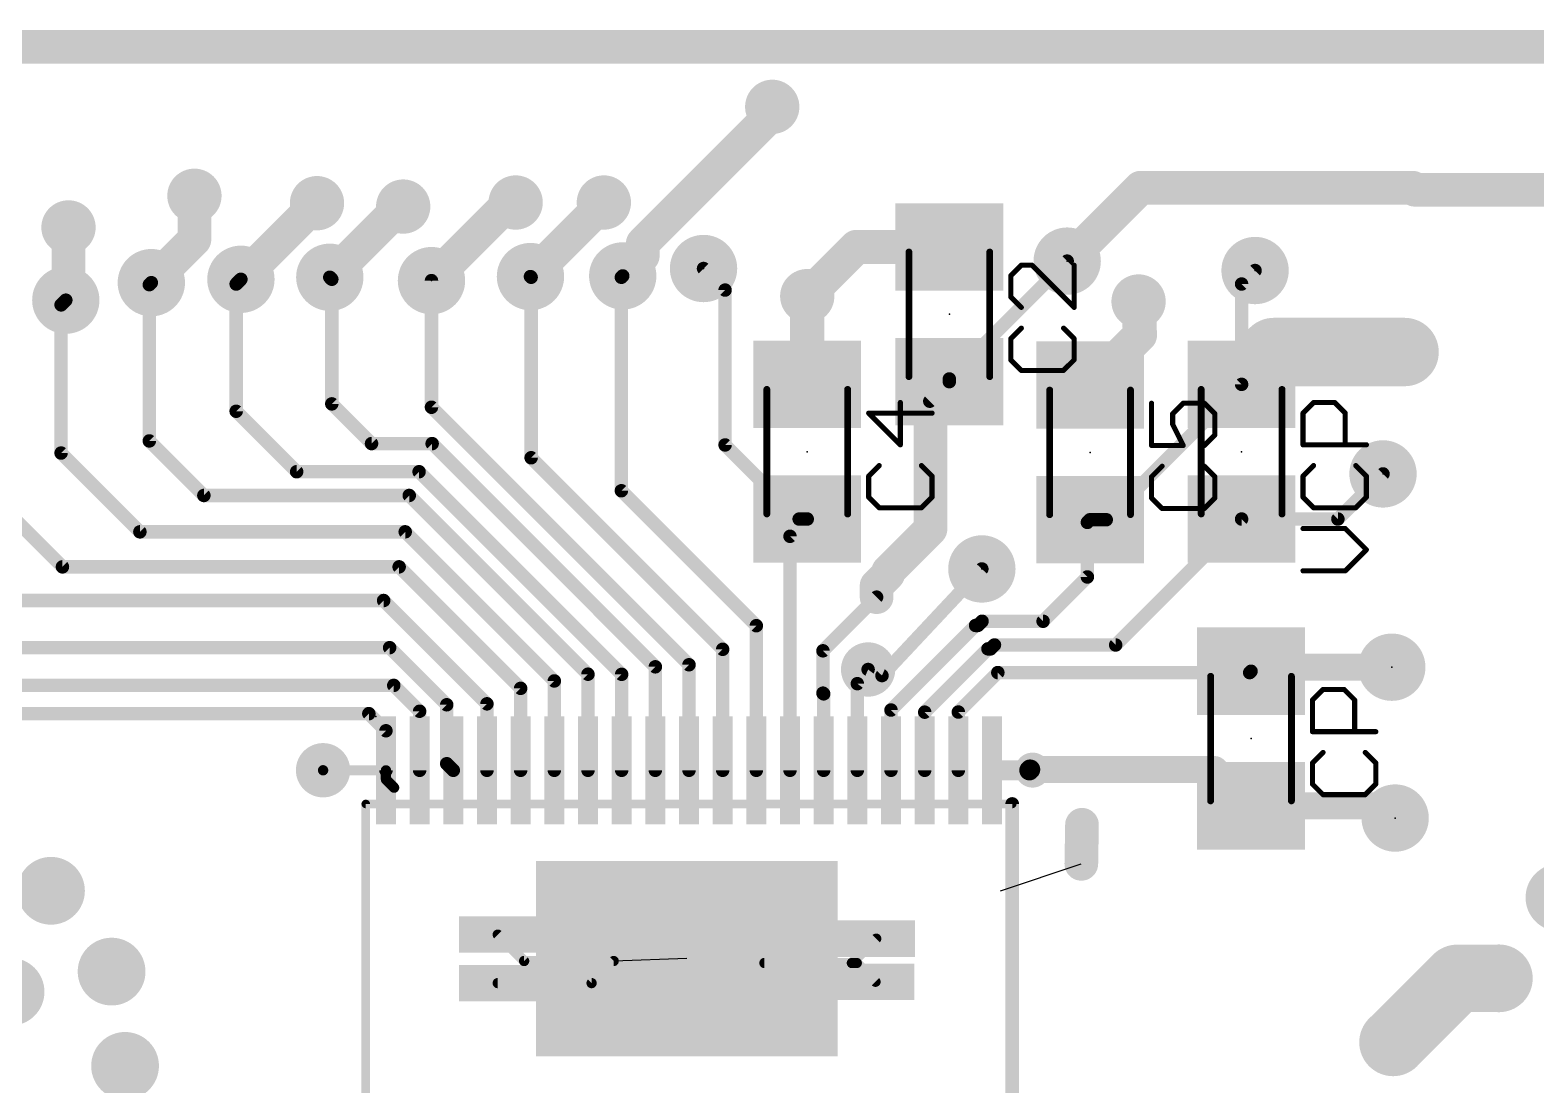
# Model space of a CAD drawing. Extents: x -18 to 155, y -13 to 99.
# Drawn here: x 52.59 to 74.95, y 60.12 to 75.78 of the extents above; entities that cross this region are included whole.
import ezdxf

# ---------------------------------------------------------------- set-up
doc = ezdxf.new("R2010")
doc.units = 0
for name, color, linetype in [('1', 22, 'CONTINUOUS'), ('17', 82, 'CONTINUOUS'), ('18', 82, 'CONTINUOUS'), ('19', 53, 'CONTINUOUS'), ('21', 253, 'CONTINUOUS'), ('23', 7, 'CONTINUOUS'), ('25', 253, 'CONTINUOUS'), ('51', 253, 'CONTINUOUS')]:
    doc.layers.add(name, color=color, linetype=linetype)

# ---------------------------------------------------------------- blocks, each defined once
blk = doc.blocks.new('PIE')
at = {"const_width": 0.5}
blk.add_lwpolyline([(0, -0.25, 1), (0, 0.25, 1), (0, -0.25)], format="xyb", dxfattribs=at)
blk = doc.blocks.new('RECT')
blk.add_solid([(-0.5, -0.5), (0.5, -0.5), (-0.5, 0.5), (0.5, 0.5)])
blk = doc.blocks.new('ROUNDP')
at = {"const_width": 0.5}
blk.add_lwpolyline([(0, -0.25, 1), (0, 0.25, 1), (0, -0.25)], format="xyb", dxfattribs=at)
blk = doc.blocks.new('ROUNDV')
at = {"const_width": 0.5}
blk.add_lwpolyline([(0, -0.25, 1), (0, 0.25, 1), (0, -0.25)], format="xyb", dxfattribs=at)

msp = doc.modelspace()

# ---------------------------------------------------------------- linework, layer by layer
at = {"layer": '1'}
for points, const_width in [([(52.31, 75.53), (75.83, 75.53)], 0.5), ([(61.6876, 72.6138), (63.64, 74.5662)], 0.5), ([(63.64, 74.5662), (63.61, 74.6406)], 0.5), ([(55.03, 72.67), (55.03, 73.32)], 0.5), ([(67.99, 72.35), (69.08, 73.44)], 0.5), ([(69.08, 73.44), (73.12, 73.44)], 0.5), ([(73.12, 73.44), (73.15, 73.41)], 0.5), ([(73.15, 73.41), (78.21, 73.41)], 0.5), ([(55.72, 72.08), (56.85, 73.21)], 0.5), ([(57.04, 72.11), (58.09, 73.16)], 0.5), ([(58.09, 73.16), (58.13, 73.16)], 0.5), ([(58.55, 72.06), (59.71, 73.22)], 0.5), ([(59.71, 73.22), (59.8, 73.22)], 0.5), ([(60.02, 72.12), (61.11, 73.21)], 0.5), ([(61.11, 73.21), (61.11, 73.22)], 0.5), ([(53.16, 71.81), (53.16, 72.85)], 0.5), ([(54.39, 72.03), (55.03, 72.67)], 0.5), ([(61.39, 72.13), (61.6876, 72.4276)], 0.5), ([(61.6876, 72.4276), (61.6876, 72.6138)], 0.5), ([(64.86, 72.56), (64.13, 71.83)], 0.508), ([(66.24, 72.56), (64.86, 72.56)], 0.508), ([(66.24, 70.6), (67.99, 72.35)], 0.2), ([(61.37, 72.11), (61.39, 72.13)], 0.2), ([(62.91, 71.92), (62.59, 72.24)], 0.2), ([(70.58, 72.01), (70.78, 72.21)], 0.2), ([(53.12, 71.77), (53.16, 71.81)], 0.5), ([(54.36, 72), (54.39, 72.03)], 0.2), ([(54.36, 69.68), (54.36, 72)], 0.2), ([(55.65, 72.01), (55.72, 72.08)], 0.2), ([(55.65, 70.12), (55.65, 72.01)], 0.2), ([(57.07, 72.08), (57.04, 72.11)], 0.2), ([(57.07, 70.23), (57.07, 72.08)], 0.2), ([(58.55, 70.18), (58.55, 72.06)], 0.2), ([(60.03, 72.11), (60.02, 72.12)], 0.2), ([(60.03, 69.43), (60.03, 72.11)], 0.2), ([(61.37, 68.94), (61.37, 72.11)], 0.2), ([(62.91, 69.62), (62.91, 71.92)], 0.2), ([(64.13, 70.52), (64.13, 71.83)], 0.508), ([(69.07, 71.25), (69.05, 71.75)], 0.508), ([(70.58, 70.52), (70.58, 72.01)], 0.2), ([(53.05, 71.7), (53.12, 71.77)], 0.2), ([(53.05, 69.5), (53.05, 71.7)], 0.2), ([(68.33, 70.51), (69.07, 71.25)], 0.508), ([(70.58, 70.52), (71.06, 71)], 1.016), ([(71.06, 71), (73, 71)], 1.016), ([(65.96, 70.28), (66.24, 70.56)], 0.5), ([(65.95, 70.27), (66.24, 70.56)], 0.2), ([(66.24, 70.56), (66.24, 70.6)], 0.2), ([(65.96, 68.37), (65.96, 70.28)], 0.5), ([(68.57, 68.51), (70.58, 70.52)], 0.2), ([(56.5476, 69.2224), (55.65, 70.12)], 0.2), ([(57.66, 69.64), (57.07, 70.23)], 0.2), ([(62.374, 66.356), (58.55, 70.18)], 0.2), ([(55.17, 68.87), (54.36, 69.68)], 0.2), ([(54.22, 68.33), (53.05, 69.5)], 0.2), ([(58.56, 69.64), (57.66, 69.64)], 0.2), ([(61.874, 66.326), (58.56, 69.64)], 0.2), ([(64.01, 68.52), (62.91, 69.62)], 0.2), ([(58.366, 69.2224), (56.5476, 69.2224)], 0.2), ([(61.374, 66.2144), (58.366, 69.2224)], 0.2), ([(62.874, 66.586), (60.03, 69.43)], 0.2), ([(53.07, 67.81), (51.81, 69.07)], 0.2), ([(72.01, 68.52), (72.68, 69.19)], 0.2), ([(58.22, 68.87), (55.17, 68.87)], 0.2), ([(60.874, 66.216), (58.22, 68.87)], 0.2), ([(63.374, 66.936), (61.37, 68.94)], 0.2), ([(58.16, 68.33), (54.22, 68.33)], 0.2), ([(60.374, 66.116), (58.16, 68.33)], 0.2), ([(63.874, 68.264), (64.13, 68.52)], 0.2), ([(64.13, 68.52), (64.01, 68.52)], 0.2), ([(65.3324, 67.7424), (65.96, 68.37)], 0.5), ([(68.29, 68.47), (68.33, 68.51)], 0.2), ([(68.29, 67.66), (68.29, 68.47)], 0.2), ([(68.33, 68.51), (68.57, 68.51)], 0.2), ([(68.71, 66.65), (70.58, 68.52)], 0.2), ([(70.58, 68.52), (72.01, 68.52)], 0.2), ([(63.874, 64.789), (63.874, 68.264)], 0.2), ([(65.3324, 67.7033), (65.3324, 67.7424)], 0.5), ([(58.07, 67.81), (53.07, 67.81)], 0.2), ([(59.874, 66.006), (58.07, 67.81)], 0.2), ([(65.16, 67.5309), (65.3324, 67.7033)], 0.5), ([(65.16, 67.36), (65.16, 67.5309)], 0.5), ([(65.2399, 66.1959), (66.723, 67.779)], 0.2), ([(67.6324, 67.0024), (68.29, 67.66)], 0.2), ([(57.84, 67.31), (52.09, 67.31)], 0.2), ([(59.374, 65.776), (57.84, 67.31)], 0.2), ([(64.3635, 66.5635), (65.16, 67.36)], 0.2), ([(66.6633, 66.94), (66.7257, 67.0024)], 0.2), ([(66.7257, 67.0024), (67.6324, 67.0024)], 0.2), ([(63.374, 64.789), (63.374, 66.936)], 0.2), ([(65.374, 65.684), (66.63, 66.94)], 0.2), ([(66.63, 66.94), (66.6633, 66.94)], 0.2), ([(57.9284, 66.61), (51.43, 66.61)], 0.2), ([(58.7764, 65.762), (57.9284, 66.61)], 0.2), ([(62.874, 64.789), (62.874, 66.586)], 0.2), ([(64.3635, 65.9347), (64.3635, 66.5635)], 0.2), ([(65.874, 65.6524), (66.814, 66.5924)], 0.2), ([(66.814, 66.5924), (66.8524, 66.5924)], 0.2), ([(66.8524, 66.5924), (66.91, 66.65)], 0.2), ([(66.91, 66.65), (68.71, 66.65)], 0.2), ([(61.874, 64.789), (61.874, 66.326)], 0.2), ([(62.374, 64.789), (62.374, 66.356)], 0.2), ([(70.72, 66.26), (70.78, 66.32)], 0.4), ([(72.81, 66.32), (70.78, 66.32)], 0.4), ([(60.374, 64.789), (60.374, 66.116)], 0.2), ([(60.874, 64.789), (60.874, 66.216)], 0.2), ([(61.374, 64.789), (61.374, 66.2144)], 0.2), ([(64.874, 66.0758), (65.0341, 66.2859)], 0.2), ([(65.0341, 66.2859), (65.2399, 66.1959)], 0.2), ([(66.374, 65.654), (66.96, 66.24)], 0.2), ([(66.96, 66.24), (70.7, 66.24)], 0.2), ([(70.7, 66.24), (70.72, 66.26)], 0.2), ([(57.99, 66.05), (50.92, 66.05)], 0.2), ([(58.374, 65.666), (57.99, 66.05)], 0.2), ([(59.874, 64.789), (59.874, 66.006)], 0.2), ([(64.374, 65.9242), (64.3635, 65.9347)], 0.2), ([(64.374, 64.789), (64.374, 65.9242)], 0.2), ([(64.874, 64.789), (64.874, 66.0758)], 0.2), ([(58.374, 64.789), (58.374, 65.666)], 0.2), ([(58.7764, 64.8866), (58.7764, 65.762)], 0.2), ([(59.374, 64.789), (59.374, 65.776)], 0.2), ([(65.374, 64.789), (65.374, 65.684)], 0.2), ([(65.874, 64.789), (65.874, 65.6524)], 0.2), ([(66.374, 64.789), (66.374, 65.654)], 0.2), ([(57.62, 65.63), (49.11, 65.63)], 0.2), ([(57.874, 65.376), (57.62, 65.63)], 0.2), ([(57.874, 64.789), (57.874, 65.376)], 0.2), ([(56.941, 64.789), (56.94, 64.79)], 0.1524), ([(57.874, 64.789), (56.941, 64.789)], 0.1524), ([(57.874, 64.6526), (57.874, 64.789)], 0.1524), ([(58.874, 64.789), (58.7764, 64.8866)], 0.2), ([(66.874, 64.789), (67.429, 64.789)], 0.3), ([(67.44, 64.8), (70.18, 64.8)], 0.4), ([(67.429, 64.789), (67.44, 64.8)], 0.3), ([(70.18, 64.8), (70.72, 64.26)], 0.4), ([(70.72, 64.26), (70.191, 64.789)], 0.4), ([(57.9954, 64.5312), (57.874, 64.6526)], 0.1524), ([(70.72, 64.26), (72.68, 64.26)], 0.4), ([(72.68, 64.26), (72.86, 64.08)], 0.4), ([(68.2, 63.4), (68.21, 63.98)], 0.5), ([(59.534, 62.349), (59.9257, 61.9573)], 0.1524), ([(61.2559, 61.9573), (60.9132, 62.3)], 0.5), ([(65.154, 62.289), (65.165, 62.3)], 0.5), ([(65.154, 62.289), (64.7927, 61.9277)], 0.1524), ([(72.83, 60.75), (73.78, 61.7)], 1), ([(73.78, 61.7), (74.4, 61.7)], 1), ([(59.9257, 61.9573), (61.2559, 61.9573)], 0.1524), ([(60.9275, 61.629), (61.2559, 61.9573)], 0.1524), ([(64.7927, 61.9277), (63.4947, 61.9277)], 0.1524), ([(64.8653, 61.9277), (64.7927, 61.9277)], 0.1524), ([(65.144, 61.649), (64.8653, 61.9277)], 0.1524), ([(59.534, 61.629), (60.9275, 61.629)], 0.1524)]:
    msp.add_lwpolyline(points, dxfattribs=dict(at, const_width=const_width))
for points, const_width in [([(63.7259, 74.6873, 1), (63.4941, 74.5939)], 0.25), ([(63.5241, 74.5194, 1), (63.7559, 74.6129)], 0.25), ([(63.7284, 74.4778, 1), (63.5516, 74.6546)], 0.25), ([(55.155, 73.32, 1), (54.905, 73.32)], 0.25), ([(69.08, 73.565, 1), (69.08, 73.315)], 0.25), ([(69.1684, 73.3516, 1), (68.9916, 73.5284)], 0.25), ([(73.2084, 73.5284, 1), (73.0316, 73.3516)], 0.25), ([(73.15, 73.535, 1), (73.15, 73.285)], 0.25), ([(73.0616, 73.3216, 1), (73.2384, 73.4984)], 0.25), ([(73.12, 73.315, 1), (73.12, 73.565)], 0.25), ([(56.9384, 73.1216, 1), (56.7616, 73.2984)], 0.25), ([(58.09, 73.285, 1), (58.09, 73.035)], 0.25), ([(58.1784, 73.0716, 1), (58.0016, 73.2484)], 0.25), ([(58.13, 73.035, 1), (58.13, 73.285)], 0.25), ([(59.71, 73.345, 1), (59.71, 73.095)], 0.25), ([(59.7984, 73.1316, 1), (59.6216, 73.3084)], 0.25), ([(59.8, 73.095, 1), (59.8, 73.345)], 0.25), ([(61.235, 73.22, 1), (60.985, 73.22)], 0.25), ([(61.1984, 73.1216, 1), (61.0216, 73.2984)], 0.25), ([(60.985, 73.21, 1), (61.235, 73.21)], 0.25), ([(53.285, 72.85, 1), (53.035, 72.85)], 0.25), ([(55.1184, 72.5816, 1), (54.9416, 72.7584)], 0.25), ([(54.905, 72.67, 1), (55.155, 72.67)], 0.25), ([(61.8126, 72.6138, 1), (61.5626, 72.6138)], 0.25), ([(61.5992, 72.7022, 1), (61.776, 72.5254)], 0.25), ([(61.776, 72.3392, 1), (61.5992, 72.516)], 0.25), ([(64.86, 72.687, 1), (64.86, 72.433)], 0.254), ([(64.9498, 72.4702, 1), (64.7702, 72.6498)], 0.254), ([(66.24, 72.433, 1), (66.24, 72.687)], 0.254), ([(61.5626, 72.4276, 1), (61.8126, 72.4276)], 0.25), ([(67.9016, 72.4384, 1), (68.0784, 72.2616)], 0.25), ([(68.0254, 72.3146, 1), (67.9546, 72.3854)], 0.1), ([(54.3016, 72.1184, 1), (54.4784, 71.9416)], 0.25), ([(55.6316, 72.1684, 1), (55.8084, 71.9916)], 0.25), ([(56.9516, 72.1984, 1), (57.1284, 72.0216)], 0.25), ([(58.4616, 72.1484, 1), (58.6384, 71.9716)], 0.25), ([(59.9316, 72.2084, 1), (60.1084, 72.0316)], 0.25), ([(61.3016, 72.2184, 1), (61.4784, 72.0416)], 0.25), ([(61.4254, 72.0946, 1), (61.3546, 72.1654)], 0.1), ([(62.6254, 72.2754, 1), (62.5546, 72.2046)], 0.1), ([(70.8154, 72.1746, 1), (70.7446, 72.2454)], 0.1), ([(53.2484, 71.7216, 1), (53.0716, 71.8984)], 0.25), ([(54.3246, 72.0354, 1), (54.3954, 71.9646)], 0.1), ([(54.41, 72, 1), (54.31, 72)], 0.1), ([(54.4254, 71.9946, 1), (54.3546, 72.0654)], 0.1), ([(55.6146, 72.0454, 1), (55.6854, 71.9746)], 0.1), ([(55.7, 72.01, 1), (55.6, 72.01)], 0.1), ([(55.7554, 72.0446, 1), (55.6846, 72.1154)], 0.1), ([(57.0754, 72.1454, 1), (57.0046, 72.0746)], 0.1), ([(57.12, 72.08, 1), (57.02, 72.08)], 0.1), ([(57.0346, 72.0446, 1), (57.1054, 72.1154)], 0.1), ([(58.6, 72.06, 1), (58.5, 72.06)], 0.1), ([(60.0554, 72.1554, 1), (59.9846, 72.0846)], 0.1), ([(60.08, 72.11, 1), (59.98, 72.11)], 0.1), ([(59.9946, 72.0746, 1), (60.0654, 72.1454)], 0.1), ([(61.3346, 72.1454, 1), (61.4054, 72.0746)], 0.1), ([(61.42, 72.11, 1), (61.32, 72.11)], 0.1), ([(62.96, 71.92, 1), (62.86, 71.92)], 0.1), ([(62.8746, 71.8846, 1), (62.9454, 71.9554)], 0.1), ([(64.257, 71.83, 1), (64.003, 71.83)], 0.254), ([(64.0402, 71.9198, 1), (64.2198, 71.7402)], 0.254), ([(69.1769, 71.7551, 1), (68.9231, 71.7449)], 0.254), ([(70.5446, 72.0454, 1), (70.6154, 71.9746)], 0.1), ([(70.63, 72.01, 1), (70.53, 72.01)], 0.1), ([(53.0316, 71.8584, 1), (53.2084, 71.6816)], 0.25), ([(53.035, 71.81, 1), (53.285, 71.81)], 0.25), ([(53.0146, 71.7354, 1), (53.0854, 71.6646)], 0.1), ([(53.1, 71.7, 1), (53, 71.7)], 0.1), ([(53.1554, 71.7346, 1), (53.0846, 71.8054)], 0.1), ([(68.9431, 71.2449, 1), (69.1969, 71.2551)], 0.254), ([(69.1598, 71.1602, 1), (68.9802, 71.3398)], 0.254), ([(71.06, 71.254, 1), (71.06, 70.746)], 0.508), ([(71.2396, 70.8204, 1), (70.8804, 71.1796)], 0.508), ([(73, 70.746, 1), (73, 71.254)], 0.508), ([(70.4004, 70.6996, 1), (70.7596, 70.3404)], 0.508), ([(66.3284, 70.4716, 1), (66.1516, 70.6484)], 0.25), ([(66.2046, 70.6354, 1), (66.2754, 70.5646)], 0.1), ([(66.29, 70.6, 1), (66.19, 70.6)], 0.1), ([(66.2754, 70.5246, 1), (66.2046, 70.5954)], 0.1), ([(68.2402, 70.5998, 1), (68.4198, 70.4202)], 0.254), ([(64.003, 70.52, 1), (64.257, 70.52)], 0.254), ([(66.085, 70.28, 1), (65.835, 70.28)], 0.25), ([(65.8716, 70.3684, 1), (66.0484, 70.1916)], 0.25), ([(66.19, 70.56, 1), (66.29, 70.56)], 0.1), ([(70.53, 70.52, 1), (70.63, 70.52)], 0.1), ([(70.6154, 70.4846, 1), (70.5446, 70.5554)], 0.1), ([(55.6854, 70.1554, 1), (55.6146, 70.0846)], 0.1), ([(57.1054, 70.2654, 1), (57.0346, 70.1946)], 0.1), ([(57.02, 70.23, 1), (57.12, 70.23)], 0.1), ([(58.5854, 70.2154, 1), (58.5146, 70.1446)], 0.1), ([(58.5, 70.18, 1), (58.6, 70.18)], 0.1), ([(65.9146, 70.3054, 1), (65.9854, 70.2346)], 0.1), ([(55.6, 70.12, 1), (55.7, 70.12)], 0.1), ([(54.3954, 69.7154, 1), (54.3246, 69.6446)], 0.1), ([(53.0854, 69.5354, 1), (53.0146, 69.4646)], 0.1), ([(53, 69.5, 1), (53.1, 69.5)], 0.1), ([(54.31, 69.68, 1), (54.41, 69.68)], 0.1), ([(57.66, 69.69, 1), (57.66, 69.59)], 0.1), ([(57.6246, 69.6046, 1), (57.6954, 69.6754)], 0.1), ([(58.5954, 69.6754, 1), (58.5246, 69.6046)], 0.1), ([(58.56, 69.59, 1), (58.56, 69.69)], 0.1), ([(62.9454, 69.6554, 1), (62.8746, 69.5846)], 0.1), ([(62.86, 69.62, 1), (62.96, 69.62)], 0.1), ([(56.5476, 69.2724, 1), (56.5476, 69.1724)], 0.1), ([(58.4013, 69.2578, 1), (58.3306, 69.187)], 0.1), ([(58.366, 69.1724, 1), (58.366, 69.2724)], 0.1), ([(60.0654, 69.4654, 1), (59.9946, 69.3946)], 0.1), ([(59.98, 69.43, 1), (60.08, 69.43)], 0.1), ([(56.5122, 69.187, 1), (56.583, 69.2578)], 0.1), ([(72.7154, 69.1546, 1), (72.6446, 69.2254)], 0.1), ([(55.17, 68.92, 1), (55.17, 68.82)], 0.1), ([(55.1346, 68.8346, 1), (55.2054, 68.9054)], 0.1), ([(58.2554, 68.9054, 1), (58.1846, 68.8346)], 0.1), ([(58.22, 68.82, 1), (58.22, 68.92)], 0.1), ([(61.4054, 68.9754, 1), (61.3346, 68.9046)], 0.1), ([(61.32, 68.94, 1), (61.42, 68.94)], 0.1), ([(54.22, 68.38, 1), (54.22, 68.28)], 0.1), ([(58.1954, 68.3654, 1), (58.1246, 68.2946)], 0.1), ([(58.16, 68.28, 1), (58.16, 68.38)], 0.1), ([(64.01, 68.57, 1), (64.01, 68.47)], 0.1), ([(63.9746, 68.4846, 1), (64.0454, 68.5554)], 0.1), ([(64.1654, 68.4846, 1), (64.0946, 68.5554)], 0.1), ([(64.13, 68.47, 1), (64.13, 68.57)], 0.1), ([(65.835, 68.37, 1), (66.085, 68.37)], 0.25), ([(66.0484, 68.2816, 1), (65.8716, 68.4584)], 0.25), ([(68.2546, 68.5054, 1), (68.3254, 68.4346)], 0.1), ([(68.34, 68.47, 1), (68.24, 68.47)], 0.1), ([(68.33, 68.56, 1), (68.33, 68.46)], 0.1), ([(68.3654, 68.4746, 1), (68.2946, 68.5454)], 0.1), ([(68.5346, 68.5454, 1), (68.6054, 68.4746)], 0.1), ([(68.57, 68.46, 1), (68.57, 68.56)], 0.1), ([(70.58, 68.57, 1), (70.58, 68.47)], 0.1), ([(70.6154, 68.4846, 1), (70.5446, 68.5554)], 0.1), ([(71.9746, 68.5554, 1), (72.0454, 68.4846)], 0.1), ([(72.01, 68.47, 1), (72.01, 68.57)], 0.1), ([(54.1846, 68.2946, 1), (54.2554, 68.3654)], 0.1), ([(63.8386, 68.2994, 1), (63.9094, 68.2286)], 0.1), ([(63.924, 68.264, 1), (63.824, 68.264)], 0.1), ([(65.4574, 67.7424, 1), (65.2074, 67.7424)], 0.25), ([(53.07, 67.86, 1), (53.07, 67.76)], 0.1), ([(53.0346, 67.7746, 1), (53.1054, 67.8454)], 0.1), ([(58.1054, 67.8454, 1), (58.0346, 67.7746)], 0.1), ([(58.07, 67.76, 1), (58.07, 67.86)], 0.1), ([(65.285, 67.5309, 1), (65.035, 67.5309)], 0.25), ([(65.244, 67.8308, 1), (65.4208, 67.654)], 0.25), ([(65.2074, 67.7033, 1), (65.4574, 67.7033)], 0.25), ([(65.4208, 67.6149, 1), (65.244, 67.7917)], 0.25), ([(66.7595, 67.7448, 1), (66.6865, 67.8132)], 0.1), ([(68.3254, 67.6246, 1), (68.2546, 67.6954)], 0.1), ([(65.0716, 67.6193, 1), (65.2484, 67.4425)], 0.25), ([(68.24, 67.66, 1), (68.34, 67.66)], 0.1), ([(57.8754, 67.3454, 1), (57.8046, 67.2746)], 0.1), ([(57.84, 67.26, 1), (57.84, 67.36)], 0.1), ([(65.035, 67.36, 1), (65.285, 67.36)], 0.25), ([(65.1954, 67.3246, 1), (65.1246, 67.3954)], 0.1), ([(66.7257, 67.0524, 1), (66.7257, 66.9524)], 0.1), ([(66.761, 66.967, 1), (66.6903, 67.0378)], 0.1), ([(67.597, 67.0378, 1), (67.6678, 66.967)], 0.1), ([(67.6324, 66.9524, 1), (67.6324, 67.0524)], 0.1), ([(63.424, 66.936, 1), (63.324, 66.936)], 0.1), ([(63.3386, 66.9006, 1), (63.4094, 66.9714)], 0.1), ([(66.63, 66.99, 1), (66.63, 66.89)], 0.1), ([(66.6654, 66.9046, 1), (66.5946, 66.9754)], 0.1), ([(66.6279, 66.9754, 1), (66.6986, 66.9046)], 0.1), ([(66.6633, 66.89, 1), (66.6633, 66.99)], 0.1), ([(57.9637, 66.6454, 1), (57.893, 66.5746)], 0.1), ([(57.9284, 66.56, 1), (57.9284, 66.66)], 0.1), ([(62.924, 66.586, 1), (62.824, 66.586)], 0.1), ([(62.8386, 66.5506, 1), (62.9094, 66.6214)], 0.1), ([(64.4135, 66.5635, 1), (64.3135, 66.5635)], 0.1), ([(64.3281, 66.5988, 1), (64.3988, 66.5281)], 0.1), ([(66.814, 66.6424, 1), (66.814, 66.5424)], 0.1), ([(66.8494, 66.557, 1), (66.7787, 66.6278)], 0.1), ([(66.817, 66.6278, 1), (66.8878, 66.557)], 0.1), ([(66.8524, 66.5424, 1), (66.8524, 66.6424)], 0.1), ([(66.91, 66.7, 1), (66.91, 66.6)], 0.1), ([(66.9454, 66.6146, 1), (66.8746, 66.6854)], 0.1), ([(68.6746, 66.6854, 1), (68.7454, 66.6146)], 0.1), ([(68.71, 66.6, 1), (68.71, 66.7)], 0.1), ([(61.924, 66.326, 1), (61.824, 66.326)], 0.1), ([(61.8386, 66.2906, 1), (61.9094, 66.3614)], 0.1), ([(62.424, 66.356, 1), (62.324, 66.356)], 0.1), ([(62.3386, 66.3206, 1), (62.4094, 66.3914)], 0.1), ([(70.6493, 66.3307, 1), (70.7907, 66.1893)], 0.2), ([(70.78, 66.42, 1), (70.78, 66.22)], 0.2), ([(70.8507, 66.2493, 1), (70.7093, 66.3907)], 0.2), ([(72.81, 66.22, 1), (72.81, 66.42)], 0.2), ([(60.424, 66.116, 1), (60.324, 66.116)], 0.1), ([(60.3386, 66.0806, 1), (60.4094, 66.1514)], 0.1), ([(60.924, 66.216, 1), (60.824, 66.216)], 0.1), ([(60.8386, 66.1806, 1), (60.9094, 66.2514)], 0.1), ([(61.424, 66.2144, 1), (61.324, 66.2144)], 0.1), ([(61.3386, 66.179, 1), (61.4094, 66.2497)], 0.1), ([(65.0541, 66.3317, 1), (65.0141, 66.2401)], 0.1), ([(65.0739, 66.2556, 1), (64.9943, 66.3162)], 0.1), ([(65.2034, 66.2301, 1), (65.2764, 66.1617)], 0.1), ([(65.2199, 66.1501, 1), (65.2599, 66.2417)], 0.1), ([(66.96, 66.29, 1), (66.96, 66.19)], 0.1), ([(66.9954, 66.2046, 1), (66.9246, 66.2754)], 0.1), ([(70.6646, 66.2754, 1), (70.7354, 66.2046)], 0.1), ([(70.7554, 66.2246, 1), (70.6846, 66.2954)], 0.1), ([(70.7, 66.19, 1), (70.7, 66.29)], 0.1), ([(58.0254, 66.0854, 1), (57.9546, 66.0146)], 0.1), ([(57.99, 66, 1), (57.99, 66.1)], 0.1), ([(59.924, 66.006, 1), (59.824, 66.006)], 0.1), ([(59.8386, 65.9706, 1), (59.9094, 66.0414)], 0.1), ([(64.3988, 65.9701, 1), (64.3281, 65.8993)], 0.1), ([(64.3135, 65.9347, 1), (64.4135, 65.9347)], 0.1), ([(64.424, 65.9242, 1), (64.324, 65.9242)], 0.1), ([(64.3386, 65.8888, 1), (64.4094, 65.9595)], 0.1), ([(64.924, 66.0758, 1), (64.824, 66.0758)], 0.1), ([(64.8342, 66.1061, 1), (64.9138, 66.0455)], 0.1), ([(58.424, 65.666, 1), (58.324, 65.666)], 0.1), ([(58.3386, 65.6306, 1), (58.4094, 65.7014)], 0.1), ([(58.8264, 65.762, 1), (58.7264, 65.762)], 0.1), ([(58.741, 65.7266, 1), (58.8118, 65.7973)], 0.1), ([(59.424, 65.776, 1), (59.324, 65.776)], 0.1), ([(59.3386, 65.7406, 1), (59.4094, 65.8114)], 0.1), ([(65.3386, 65.7194, 1), (65.4094, 65.6486)], 0.1), ([(65.424, 65.684, 1), (65.324, 65.684)], 0.1), ([(65.924, 65.6524, 1), (65.824, 65.6524)], 0.1), ([(66.3386, 65.6894, 1), (66.4094, 65.6186)], 0.1), ([(66.424, 65.654, 1), (66.324, 65.654)], 0.1), ([(57.6554, 65.6654, 1), (57.5846, 65.5946)], 0.1), ([(57.62, 65.58, 1), (57.62, 65.68)], 0.1), ([(65.8386, 65.6877, 1), (65.9094, 65.617)], 0.1), ([(57.924, 65.376, 1), (57.824, 65.376)], 0.1), ([(57.8386, 65.3406, 1), (57.9094, 65.4114)], 0.1), ([(56.9669, 64.8169, 1), (56.9131, 64.7631)], 0.0762), ([(56.941, 64.8271, 1), (56.941, 64.7509)], 0.0762), ([(56.9141, 64.7621, 1), (56.9679, 64.8159)], 0.0762), ([(57.9121, 64.789, 1), (57.8359, 64.789)], 0.0762), ([(57.874, 64.7509, 1), (57.874, 64.8271)], 0.0762), ([(58.8118, 64.922, 1), (58.741, 64.8512)], 0.1), ([(58.7264, 64.8866, 1), (58.8264, 64.8866)], 0.1), ([(58.8386, 64.7536, 1), (58.9094, 64.8244)], 0.1), ([(66.874, 64.864, 1), (66.874, 64.714)], 0.15), ([(67.44, 64.9, 1), (67.44, 64.7)], 0.2), ([(67.376, 64.842, 1), (67.482, 64.736)], 0.15), ([(67.493, 64.747, 1), (67.387, 64.853)], 0.15), ([(67.429, 64.714, 1), (67.429, 64.864)], 0.15), ([(70.2507, 64.8707, 1), (70.1093, 64.7293)], 0.2), ([(70.2617, 64.8597, 1), (70.1203, 64.7183)], 0.2), ([(70.18, 64.7, 1), (70.18, 64.9)], 0.2), ([(57.824, 64.789, 1), (57.924, 64.789)], 0.1), ([(57.8359, 64.6526, 1), (57.9121, 64.6526)], 0.0762), ([(57.9009, 64.6795, 1), (57.8471, 64.6257)], 0.0762), ([(58.324, 64.789, 1), (58.424, 64.789)], 0.1), ([(59.324, 64.789, 1), (59.424, 64.789)], 0.1), ([(59.824, 64.789, 1), (59.924, 64.789)], 0.1), ([(60.324, 64.789, 1), (60.424, 64.789)], 0.1), ([(60.824, 64.789, 1), (60.924, 64.789)], 0.1), ([(61.324, 64.789, 1), (61.424, 64.789)], 0.1), ([(61.824, 64.789, 1), (61.924, 64.789)], 0.1), ([(62.324, 64.789, 1), (62.424, 64.789)], 0.1), ([(62.824, 64.789, 1), (62.924, 64.789)], 0.1), ([(63.324, 64.789, 1), (63.424, 64.789)], 0.1), ([(63.824, 64.789, 1), (63.924, 64.789)], 0.1), ([(64.324, 64.789, 1), (64.424, 64.789)], 0.1), ([(64.824, 64.789, 1), (64.924, 64.789)], 0.1), ([(65.324, 64.789, 1), (65.424, 64.789)], 0.1), ([(65.824, 64.789, 1), (65.924, 64.789)], 0.1), ([(66.324, 64.789, 1), (66.424, 64.789)], 0.1), ([(57.9685, 64.5043, 1), (58.0223, 64.5581)], 0.0762), ([(70.72, 64.36, 1), (70.72, 64.16)], 0.2), ([(70.6493, 64.1893, 1), (70.7907, 64.3307)], 0.2), ([(70.6493, 64.1893, 1), (70.7907, 64.3307)], 0.2), ([(72.7507, 64.3307, 1), (72.6093, 64.1893)], 0.2), ([(72.68, 64.16, 1), (72.68, 64.36)], 0.2), ([(68.335, 63.9778, 1), (68.085, 63.9822)], 0.25), ([(72.7893, 64.0093, 1), (72.9307, 64.1507)], 0.2), ([(68.075, 63.4022, 1), (68.325, 63.3978)], 0.25), ([(59.5609, 62.3759, 1), (59.5071, 62.3221)], 0.0762), ([(61.0016, 62.3884, 1), (60.8248, 62.2116)], 0.25), ([(65.0656, 62.3774, 1), (65.2424, 62.2006)], 0.25), ([(65.2534, 62.2116, 1), (65.0766, 62.3884)], 0.25), ([(61.1675, 61.8689, 1), (61.3443, 62.0457)], 0.25), ([(65.1809, 62.2621, 1), (65.1271, 62.3159)], 0.0762), ([(73.78, 61.95, 1), (73.78, 61.45)], 0.5), ([(73.9568, 61.5232, 1), (73.6032, 61.8768)], 0.5), ([(74.4, 61.45, 1), (74.4, 61.95)], 0.5), ([(59.9257, 61.9954, 1), (59.9257, 61.9192)], 0.0762), ([(59.8987, 61.9304, 1), (59.9526, 61.9843)], 0.0762), ([(61.2828, 61.9304, 1), (61.2289, 61.9843)], 0.0762), ([(61.2559, 61.9192, 1), (61.2559, 61.9954)], 0.0762), ([(63.4947, 61.9658, 1), (63.4947, 61.8896)], 0.0762), ([(64.7927, 61.9658, 1), (64.7927, 61.8896)], 0.0762), ([(64.7658, 61.9547, 1), (64.8197, 61.9008)], 0.0762), ([(64.7927, 61.8896, 1), (64.7927, 61.9658)], 0.0762), ([(64.8922, 61.9547, 1), (64.8383, 61.9008)], 0.0762), ([(64.8653, 61.8896, 1), (64.8653, 61.9658)], 0.0762), ([(65.1171, 61.6221, 1), (65.1709, 61.6759)], 0.0762), ([(59.534, 61.6671, 1), (59.534, 61.5909)], 0.0762), ([(60.9006, 61.6559, 1), (60.9545, 61.6021)], 0.0762), ([(60.9275, 61.5909, 1), (60.9275, 61.6671)], 0.0762), ([(72.6532, 60.9268, 1), (73.0068, 60.5732)], 0.5)]:
    msp.add_lwpolyline(points, format="xyb", dxfattribs=dict(at, const_width=const_width))
at = {"layer": '19'}
for p, q in [((67, 63), (68.2, 63.4)), ((62.3405, 61.9926), (61.2559, 61.9573))]:
    msp.add_line(p, q, dxfattribs=at)
at = {"layer": '21'}
for points, const_width in [([(67.4756, 64.6341, 1), (67.4756, 64.9503, 1), (67.4756, 64.6341)], 0.2032), ([(67.2248, 64.289, 1), (67.1232, 64.289)], 0.1016)]:
    msp.add_lwpolyline(points, format="xyb", dxfattribs=dict(at, const_width=const_width))
at = {"layer": '21', "const_width": 0.2032}
msp.add_lwpolyline([(67.174, 59.789), (67.174, 64.289)], dxfattribs=at)
at = {"layer": '23'}
for p in [(62.59, 72.24), (67.99, 72.35), (54.39, 72.03), (55.72, 72.08), (57.04, 72.11), (58.55, 72.06), (60.02, 72.12), (61.39, 72.13), (70.78, 72.21), (53.12, 71.77), (66.24, 71.56), (64.13, 69.52), (68.33, 69.51), (70.58, 69.52), (72.68, 69.19), (66.723, 67.779), (72.81, 66.32), (57.724, 65.589), (70.72, 65.26), (72.86, 64.08)]:
    msp.add_point(p, dxfattribs=at)
at = {"layer": '25', "const_width": 0.0762}
for points in [[(67.3091, 72.2897), (67.1523, 72.1329)], [(67.4658, 72.2897), (67.3091, 72.2897)], [(68.0929, 71.6626), (67.4658, 72.2897)], [(68.0929, 72.2897), (68.0929, 71.6626)], [(67.1523, 72.1329), (67.1523, 71.8193)], [(67.1523, 71.8193), (67.3091, 71.6626)], [(67.3091, 71.3541), (67.1523, 71.1974)], [(68.0929, 71.1974), (67.9361, 71.3541)], [(67.1523, 71.1974), (67.1523, 70.8838)], [(68.0929, 70.8838), (68.0929, 71.1974)], [(67.1523, 70.8838), (67.3091, 70.7271)], [(67.9361, 70.7271), (68.0929, 70.8838)], [(67.3091, 70.7271), (67.9361, 70.7271)], [(65.5126, 69.6226), (65.5126, 70.2497)], [(69.2423, 70.2396), (69.2423, 69.6126)], [(69.5558, 70.0829), (69.7126, 70.2396)], [(69.7126, 70.2396), (70.0261, 70.2396)], [(70.0261, 70.2396), (70.1829, 70.0829)], [(71.4923, 70.0929), (71.6491, 70.2497)], [(71.6491, 70.2497), (71.9626, 70.2497)], [(71.9626, 70.2497), (72.1194, 70.0929)], [(65.9829, 70.0929), (65.0423, 70.0929)], [(65.0423, 70.0929), (65.5126, 69.6226)], [(69.5558, 69.9261), (69.5558, 70.0829)], [(70.1829, 70.0829), (70.1829, 69.7693)], [(71.4923, 69.6226), (71.4923, 70.0929)], [(72.1194, 70.0929), (72.1194, 69.6226)], [(69.7126, 69.6126), (69.5558, 69.9261)], [(70.1829, 69.7693), (70.0261, 69.6126)], [(69.2423, 69.6126), (69.7126, 69.6126)], [(72.4329, 69.6226), (71.4923, 69.6226)], [(65.1991, 69.3141), (65.0423, 69.1574)], [(65.9829, 69.1574), (65.8261, 69.3141)], [(69.3991, 69.3041), (69.2423, 69.1474)], [(70.1829, 69.1474), (70.0261, 69.3041)], [(71.6491, 69.3141), (71.4923, 69.1574)], [(72.4329, 69.1574), (72.2761, 69.3141)], [(65.0423, 69.1574), (65.0423, 68.8438)], [(65.9829, 68.8438), (65.9829, 69.1574)], [(69.2423, 69.1474), (69.2423, 68.8338)], [(70.1829, 68.8338), (70.1829, 69.1474)], [(71.4923, 69.1574), (71.4923, 68.8438)], [(72.4329, 68.8438), (72.4329, 69.1574)], [(65.0423, 68.8438), (65.1991, 68.6871)], [(65.8261, 68.6871), (65.9829, 68.8438)], [(69.2423, 68.8338), (69.3991, 68.6771)], [(70.0261, 68.6771), (70.1829, 68.8338)], [(71.4923, 68.8438), (71.6491, 68.6871)], [(72.2761, 68.6871), (72.4329, 68.8438)], [(65.1991, 68.6871), (65.8261, 68.6871)], [(69.3991, 68.6771), (70.0261, 68.6771)], [(71.6491, 68.6871), (72.2761, 68.6871)], [(72.1194, 68.3786), (71.4923, 68.3786)], [(72.4329, 68.0651), (72.1194, 68.3786)], [(72.1194, 67.7515), (72.4329, 68.0651)], [(71.4923, 67.7515), (72.1194, 67.7515)], [(71.6323, 65.8329), (71.7891, 65.9896)], [(71.7891, 65.9896), (72.1026, 65.9896)], [(72.1026, 65.9896), (72.2594, 65.8329)], [(71.6323, 65.3626), (71.6323, 65.8329)], [(72.2594, 65.8329), (72.2594, 65.3626)], [(72.5729, 65.3626), (71.6323, 65.3626)], [(71.7891, 65.0541), (71.6323, 64.8974)], [(72.5729, 64.8974), (72.4161, 65.0541)], [(71.6323, 64.8974), (71.6323, 64.5838)], [(72.5729, 64.5838), (72.5729, 64.8974)], [(71.6323, 64.5838), (71.7891, 64.4271)], [(72.4161, 64.4271), (72.5729, 64.5838)], [(71.7891, 64.4271), (72.4161, 64.4271)]]:
    msp.add_lwpolyline(points, dxfattribs=at)
at = {"layer": '25', "const_width": 0.0381}
for points in [[(67.3091, 72.3087, 1), (67.3091, 72.2706)], [(67.3225, 72.2762, 1), (67.2956, 72.3031)], [(67.4793, 72.3031, 1), (67.4524, 72.2762)], [(67.4658, 72.2706, 1), (67.4658, 72.3087)], [(68.1119, 72.2897, 1), (68.0739, 72.2897)], [(67.1713, 72.1329, 1), (67.1332, 72.1329)], [(67.1388, 72.1464, 1), (67.1658, 72.1194)], [(67.1658, 71.8328, 1), (67.1388, 71.8059)], [(67.1332, 71.8193, 1), (67.1713, 71.8193)], [(67.2956, 71.6491, 1), (67.3225, 71.6761)], [(68.0739, 71.6626, 1), (68.1119, 71.6626)], [(68.0794, 71.6491, 1), (68.1064, 71.6761)], [(67.3225, 71.3407, 1), (67.2956, 71.3676)], [(67.9496, 71.3676, 1), (67.9227, 71.3407)], [(67.1713, 71.1974, 1), (67.1332, 71.1974)], [(67.1388, 71.2108, 1), (67.1658, 71.1839)], [(68.1119, 71.1974, 1), (68.0739, 71.1974)], [(68.0794, 71.1839, 1), (68.1064, 71.2108)], [(67.1658, 70.8973, 1), (67.1388, 70.8704)], [(67.1332, 70.8838, 1), (67.1713, 70.8838)], [(68.0739, 70.8838, 1), (68.1119, 70.8838)], [(68.1064, 70.8704, 1), (68.0794, 70.8973)], [(67.3091, 70.7461, 1), (67.3091, 70.708)], [(67.2956, 70.7136, 1), (67.3225, 70.7405)], [(67.9227, 70.7405, 1), (67.9496, 70.7136)], [(67.9361, 70.708, 1), (67.9361, 70.7461)], [(65.5316, 70.2497, 1), (65.4936, 70.2497)], [(69.2613, 70.2396, 1), (69.2232, 70.2396)], [(69.7126, 70.2587, 1), (69.7126, 70.2206)], [(69.7261, 70.2262, 1), (69.6991, 70.2531)], [(70.0396, 70.2531, 1), (70.0127, 70.2262)], [(70.0261, 70.2206, 1), (70.0261, 70.2587)], [(71.6491, 70.2687, 1), (71.6491, 70.2306)], [(71.6625, 70.2362, 1), (71.6356, 70.2631)], [(71.9761, 70.2631, 1), (71.9491, 70.2362)], [(71.9626, 70.2306, 1), (71.9626, 70.2687)], [(65.0558, 70.1064, 1), (65.0288, 70.0794)], [(65.0423, 70.1119, 1), (65.0423, 70.0738)], [(65.9829, 70.0738, 1), (65.9829, 70.1119)], [(69.5424, 70.0964, 1), (69.5693, 70.0694)], [(69.5749, 70.0829, 1), (69.5368, 70.0829)], [(70.2019, 70.0829, 1), (70.1639, 70.0829)], [(70.1694, 70.0694, 1), (70.1964, 70.0964)], [(71.5113, 70.0929, 1), (71.4732, 70.0929)], [(71.4788, 70.1064, 1), (71.5058, 70.0794)], [(72.1384, 70.0929, 1), (72.1003, 70.0929)], [(72.1059, 70.0794, 1), (72.1328, 70.1064)], [(69.5729, 69.9346, 1), (69.5388, 69.9176)], [(69.5368, 69.9261, 1), (69.5749, 69.9261)], [(70.1639, 69.7693, 1), (70.2019, 69.7693)], [(70.1964, 69.7559, 1), (70.1694, 69.7828)], [(65.4936, 69.6226, 1), (65.5316, 69.6226)], [(65.4991, 69.6091, 1), (65.5261, 69.6361)], [(69.2423, 69.6316, 1), (69.2423, 69.5935)], [(69.2232, 69.6126, 1), (69.2613, 69.6126)], [(69.6956, 69.6041, 1), (69.7296, 69.6211)], [(69.7126, 69.5935, 1), (69.7126, 69.6316)], [(70.0127, 69.6261, 1), (70.0396, 69.5991)], [(71.4923, 69.6416, 1), (71.4923, 69.6035)], [(71.4732, 69.6226, 1), (71.5113, 69.6226)], [(72.1003, 69.6226, 1), (72.1384, 69.6226)], [(72.4329, 69.6035, 1), (72.4329, 69.6416)], [(65.2125, 69.3007, 1), (65.1856, 69.3276)], [(65.8396, 69.3276, 1), (65.8127, 69.3007)], [(69.4125, 69.2907, 1), (69.3856, 69.3176)], [(70.0396, 69.3176, 1), (70.0127, 69.2907)], [(71.6625, 69.3007, 1), (71.6356, 69.3276)], [(72.2896, 69.3276, 1), (72.2627, 69.3007)], [(65.0613, 69.1574, 1), (65.0232, 69.1574)], [(65.0288, 69.1708, 1), (65.0558, 69.1439)], [(66.0019, 69.1574, 1), (65.9639, 69.1574)], [(65.9694, 69.1439, 1), (65.9964, 69.1708)], [(69.2613, 69.1474, 1), (69.2232, 69.1474)], [(69.2288, 69.1608, 1), (69.2558, 69.1339)], [(70.2019, 69.1474, 1), (70.1639, 69.1474)], [(70.1694, 69.1339, 1), (70.1964, 69.1608)], [(71.5113, 69.1574, 1), (71.4732, 69.1574)], [(71.4788, 69.1708, 1), (71.5058, 69.1439)], [(72.4519, 69.1574, 1), (72.4139, 69.1574)], [(72.4194, 69.1439, 1), (72.4464, 69.1708)], [(65.0558, 68.8573, 1), (65.0288, 68.8304)], [(65.9964, 68.8304, 1), (65.9694, 68.8573)], [(69.2558, 68.8473, 1), (69.2288, 68.8204)], [(70.1964, 68.8204, 1), (70.1694, 68.8473)], [(71.5058, 68.8573, 1), (71.4788, 68.8304)], [(72.4464, 68.8304, 1), (72.4194, 68.8573)], [(65.0232, 68.8438, 1), (65.0613, 68.8438)], [(65.1991, 68.7061, 1), (65.1991, 68.668)], [(65.1856, 68.6736, 1), (65.2125, 68.7005)], [(65.8127, 68.7005, 1), (65.8396, 68.6736)], [(65.8261, 68.668, 1), (65.8261, 68.7061)], [(65.9639, 68.8438, 1), (66.0019, 68.8438)], [(69.2232, 68.8338, 1), (69.2613, 68.8338)], [(69.3991, 68.6961, 1), (69.3991, 68.658)], [(69.3856, 68.6636, 1), (69.4125, 68.6905)], [(70.0127, 68.6905, 1), (70.0396, 68.6636)], [(70.0261, 68.658, 1), (70.0261, 68.6961)], [(70.1639, 68.8338, 1), (70.2019, 68.8338)], [(71.4732, 68.8438, 1), (71.5113, 68.8438)], [(71.6491, 68.7061, 1), (71.6491, 68.668)], [(71.6356, 68.6736, 1), (71.6625, 68.7005)], [(72.2627, 68.7005, 1), (72.2896, 68.6736)], [(72.2761, 68.668, 1), (72.2761, 68.7061)], [(72.4139, 68.8438, 1), (72.4519, 68.8438)], [(71.4923, 68.3977, 1), (71.4923, 68.3596)], [(72.1328, 68.3921, 1), (72.1059, 68.3651)], [(72.1194, 68.3596, 1), (72.1194, 68.3977)], [(72.4464, 68.0516, 1), (72.4194, 68.0785)], [(72.4194, 68.0516, 1), (72.4464, 68.0785)], [(71.4923, 67.7706, 1), (71.4923, 67.7325)], [(72.1059, 67.765, 1), (72.1328, 67.7381)], [(72.1194, 67.7325, 1), (72.1194, 67.7706)], [(71.7891, 66.0087, 1), (71.7891, 65.9706)], [(71.8025, 65.9762, 1), (71.7756, 66.0031)], [(72.1161, 66.0031, 1), (72.0891, 65.9762)], [(72.1026, 65.9706, 1), (72.1026, 66.0087)], [(71.6513, 65.8329, 1), (71.6132, 65.8329)], [(71.6188, 65.8464, 1), (71.6458, 65.8194)], [(72.2784, 65.8329, 1), (72.2403, 65.8329)], [(72.2459, 65.8194, 1), (72.2728, 65.8464)], [(71.6323, 65.3816, 1), (71.6323, 65.3435)], [(71.6132, 65.3626, 1), (71.6513, 65.3626)], [(72.2403, 65.3626, 1), (72.2784, 65.3626)], [(72.5729, 65.3435, 1), (72.5729, 65.3816)], [(71.8025, 65.0407, 1), (71.7756, 65.0676)], [(72.4296, 65.0676, 1), (72.4027, 65.0407)], [(71.6513, 64.8974, 1), (71.6132, 64.8974)], [(71.6188, 64.9108, 1), (71.6458, 64.8839)], [(72.5919, 64.8974, 1), (72.5539, 64.8974)], [(72.5594, 64.8839, 1), (72.5864, 64.9108)], [(71.6458, 64.5973, 1), (71.6188, 64.5704)], [(72.5864, 64.5704, 1), (72.5594, 64.5973)], [(71.6132, 64.5838, 1), (71.6513, 64.5838)], [(71.7891, 64.4461, 1), (71.7891, 64.408)], [(71.7756, 64.4136, 1), (71.8025, 64.4405)], [(72.4027, 64.4405, 1), (72.4296, 64.4136)], [(72.4161, 64.408, 1), (72.4161, 64.4461)], [(72.5539, 64.5838, 1), (72.5919, 64.5838)]]:
    msp.add_lwpolyline(points, format="xyb", dxfattribs=at)
at = {"layer": '51'}
for points, const_width in [([(65.64, 70.635), (65.64, 72.485)], 0.1016), ([(66.84, 72.485), (66.84, 70.635)], 0.1016), ([(63.53, 68.595), (63.53, 70.445)], 0.1016), ([(64.73, 70.445), (64.73, 68.595)], 0.1016), ([(67.73, 68.585), (67.73, 70.435)], 0.1016), ([(68.93, 70.435), (68.93, 68.585)], 0.1016), ([(69.98, 68.595), (69.98, 70.445)], 0.1016), ([(71.18, 70.445), (71.18, 68.595)], 0.1016), ([(70.12, 64.335), (70.12, 66.185)], 0.1016), ([(71.32, 66.185), (71.32, 64.335)], 0.1016), ([(57.574, 59.789), (57.574, 64.289)], 0.127), ([(57.574, 64.289), (67.174, 64.289)], 0.127), ([(67.174, 64.289), (67.174, 59.789)], 0.127)]:
    msp.add_lwpolyline(points, dxfattribs=dict(at, const_width=const_width))
for points, const_width in [([(65.6654, 72.485, 1), (65.6146, 72.485)], 0.0508), ([(66.8654, 72.485, 1), (66.8146, 72.485)], 0.0508), ([(65.6146, 70.635, 1), (65.6654, 70.635)], 0.0508), ([(66.8146, 70.635, 1), (66.8654, 70.635)], 0.0508), ([(63.5554, 70.445, 1), (63.5046, 70.445)], 0.0508), ([(64.7554, 70.445, 1), (64.7046, 70.445)], 0.0508), ([(67.7554, 70.435, 1), (67.7046, 70.435)], 0.0508), ([(68.9554, 70.435, 1), (68.9046, 70.435)], 0.0508), ([(70.0054, 70.445, 1), (69.9546, 70.445)], 0.0508), ([(71.2054, 70.445, 1), (71.1546, 70.445)], 0.0508), ([(63.5046, 68.595, 1), (63.5554, 68.595)], 0.0508), ([(64.7046, 68.595, 1), (64.7554, 68.595)], 0.0508), ([(67.7046, 68.585, 1), (67.7554, 68.585)], 0.0508), ([(68.9046, 68.585, 1), (68.9554, 68.585)], 0.0508), ([(69.9546, 68.595, 1), (70.0054, 68.595)], 0.0508), ([(71.1546, 68.595, 1), (71.2054, 68.595)], 0.0508), ([(70.1454, 66.185, 1), (70.0946, 66.185)], 0.0508), ([(71.3454, 66.185, 1), (71.2946, 66.185)], 0.0508), ([(57.574, 64.3208, 1), (57.574, 64.2572)], 0.0635), ([(57.6058, 64.289, 1), (57.5423, 64.289)], 0.0635), ([(67.2058, 64.289, 1), (67.1423, 64.289)], 0.0635), ([(67.174, 64.2572, 1), (67.174, 64.3208)], 0.0635), ([(70.0946, 64.335, 1), (70.1454, 64.335)], 0.0508), ([(71.2946, 64.335, 1), (71.3454, 64.335)], 0.0508)]:
    msp.add_lwpolyline(points, format="xyb", dxfattribs=dict(at, const_width=const_width))

# ---------------------------------------------------------------- block references
at = {"layer": '1', "xscale": 1.3, "yscale": 1.6, "rotation": 270}
for p in [(66.24, 72.56), (64.13, 70.52), (66.24, 70.56), (68.33, 70.51), (70.58, 70.52), (64.13, 68.52), (68.33, 68.51), (70.58, 68.52), (70.72, 66.26), (70.72, 64.26)]:
    msp.add_blockref('RECT', p, dxfattribs=at)
at = {"layer": '1'}
for p in [(62.59, 72.24), (67.99, 72.35), (70.78, 72.21), (54.39, 72.03), (55.72, 72.08), (57.04, 72.11), (58.55, 72.06), (60.02, 72.12), (61.39, 72.13), (53.12, 71.77), (72.68, 69.19), (66.723, 67.779), (72.81, 66.32), (72.86, 64.08)]:
    msp.add_blockref('PIE', p, dxfattribs=at)
for p, xscale, yscale in [((57.874, 64.789), 0.3, 1.6), ((58.374, 64.789), 0.3, 1.6), ((58.874, 64.789), 0.3, 1.6), ((59.374, 64.789), 0.3, 1.6), ((59.874, 64.789), 0.3, 1.6), ((60.374, 64.789), 0.3, 1.6), ((60.874, 64.789), 0.3, 1.6), ((61.374, 64.789), 0.3, 1.6), ((61.874, 64.789), 0.3, 1.6), ((62.374, 64.789), 0.3, 1.6), ((62.874, 64.789), 0.3, 1.6), ((63.374, 64.789), 0.3, 1.6), ((63.874, 64.789), 0.3, 1.6), ((64.374, 64.789), 0.3, 1.6), ((64.874, 64.789), 0.3, 1.6), ((65.374, 64.789), 0.3, 1.6), ((65.874, 64.789), 0.3, 1.6), ((66.374, 64.789), 0.3, 1.6), ((66.874, 64.789), 0.3, 1.6), ((62.3405, 61.9926), 4.48, 2.9), ((59.534, 62.349), 1.15, 0.54), ((65.154, 62.289), 1.15, 0.54), ((59.534, 61.629), 1.15, 0.54), ((65.144, 61.649), 1.15, 0.54)]:
    msp.add_blockref('RECT', p, dxfattribs=dict(at, xscale=xscale, yscale=yscale))
at = {"layer": '17', "xscale": 1.308, "yscale": 1.308}
for p in [(61.2559, 61.9573), (63.4947, 61.9277)]:
    msp.add_blockref('ROUNDP', p, dxfattribs=at)
at = {"layer": '18'}
for p, xscale, yscale in [((63.61, 74.6406), 0.8064, 0.8064), ((55.03, 73.32), 0.8064, 0.8064), ((56.85, 73.21), 0.8064, 0.8064), ((59.8, 73.22), 0.8064, 0.8064), ((61.11, 73.22), 0.8064, 0.8064), ((58.13, 73.16), 0.8064, 0.8064), ((53.16, 72.85), 0.8064, 0.8064), ((64.13, 71.83), 0.8064, 0.8064), ((69.05, 71.75), 0.8064, 0.8064), ((65.0341, 66.2859), 0.8064, 0.8064), ((56.94, 64.79), 0.8064, 0.8064), ((52.9, 63), 1.0064, 1.0064), ((75.3, 62.9), 1.0064, 1.0064), ((53.8, 61.8), 1.0064, 1.0064), ((74.4, 61.7), 1.0064, 1.0064), ((52.3, 61.5), 1.0064, 1.0064), ((72.83, 60.75), 1.0064, 1.0064), ((54, 60.4), 1.0064, 1.0064)]:
    msp.add_blockref('ROUNDV', p, dxfattribs=dict(at, xscale=xscale, yscale=yscale))
at = {"layer": '51', "xscale": 0.5, "yscale": 1.3, "rotation": 270}
for p in [(66.24, 72.31), (66.24, 70.81), (64.13, 70.27), (68.33, 70.26), (70.58, 70.27), (64.13, 68.77), (68.33, 68.76), (70.58, 68.77), (70.72, 66.01), (70.72, 64.51)]:
    msp.add_blockref('RECT', p, dxfattribs=at)

doc.saveas('drawing.dxf')
